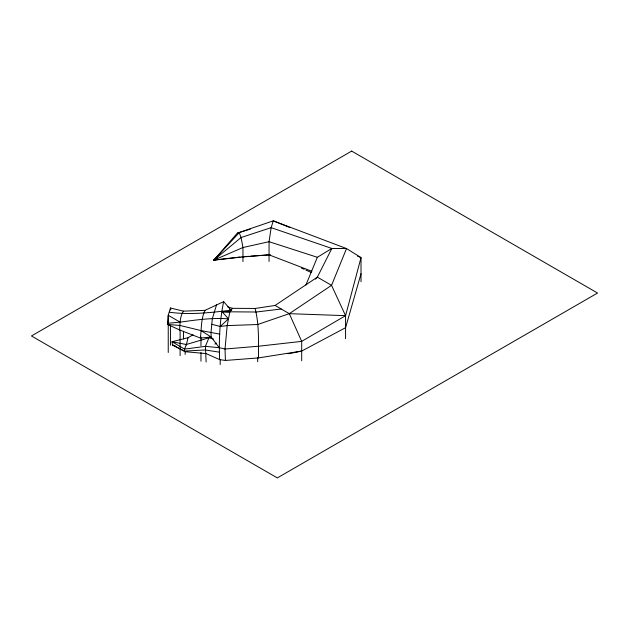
<?xml version="1.0" encoding="UTF-8"?>
<svg xmlns="http://www.w3.org/2000/svg" width="629" height="629" viewBox="0 0 629 629"><rect width="100%" height="100%" fill="white"/><g stroke="black" fill="none" stroke-linecap="round" stroke-linejoin="round"><path stroke-width="0.94" d="M168.234 322.315L168.234 315.278L170.451 308.013L183.471 311.151L205.015 310.356L223.665 301.637L231.134 310.215C210.746 312.613 189.809 315.098 169.343 312.204M170.451 309.924L170.451 308.013L170.797 309.727M185.162 354.386L185.162 351.705L184.462 351.084L172.448 344.983L172.047 341.751L188.063 337.702L193.103 334.762M186.326 344.999L188.063 337.702M175.224 345.84L172.448 344.983L185.162 351.705L206.131 353.592L219.639 359.607L225.418 360.448L258.543 357.917C258.417 341.476 259.242 324.415 255.099 308.454L232.447 308.328L227.784 306.889M219.639 359.607C218.845 340.179 219.639 320.664 223.665 301.637M311.874 271.296L269.055 254.847L242.951 256.931L213.844 260.131L237.337 233.131L273.277 220.842L346.524 248.557L361.022 257.599L345.573 315.664L301.692 341.366L258.716 346.209L225.025 349.016L219.269 347.711L211.187 337.034L200.384 338.064L179.54 329.918C180.153 323.628 179.76 316.521 183.471 311.151M200.384 338.064C201.547 328.849 200.895 318.848 205.015 310.356M179.54 329.918L167.652 324.485L168.234 315.278L180.106 322.15C196.106 319.933 212.319 317.574 228.492 318.856L220.189 326.498L211.784 324.25M232.447 308.328L229.813 312.11L227.179 325.594L225.025 349.016L225.418 360.448M361.022 273.709L345.573 327.693L301.692 351.061L289.309 353.632L287.374 353.537M167.762 322.528L168.234 321.002M216.549 304.876L212.295 318.817L210.99 332.631L211.187 337.034L200.965 330.563L179.823 325.429L167.652 324.485M210.314 336.515L208.914 337.828L186.326 344.495L184.58 349.119L184.462 351.084L205.211 349.952L219.403 352.169M305.906 285.008L317.338 257.292L331.837 248.455L346.524 248.557L331.546 285.338L289.309 313.667L257.67 324.525L227.179 325.594L220.189 326.498M315.341 279.158L317.346 277.137L331.837 248.455L271.146 227.659L241.088 237.51L213.844 260.131L235.254 257.568M216.974 257.78L213.844 260.131L215.653 259.549M255.099 308.454L275.093 305.458L317.346 277.137L331.546 285.338L345.573 315.664L345.573 338.709M214.906 344.142L216.525 343.175M237.337 233.131L250.326 229.129M258.543 357.917L301.692 351.061M281.218 308.996L256.388 312.015L222.116 311.756L228.492 318.856M237.196 257.332L240.121 256.986M167.534 323.298L180.106 322.15M242.063 256.797L248.848 256.31M250.79 256.168L270.454 254.745M222.116 311.756L229.813 312.11M275.093 305.458L289.309 313.667L345.573 315.664M242.189 256.907L242.951 256.931M219.269 347.711L205.416 346.351L184.58 349.119L172.047 341.751L186.326 344.495M219.859 334.148L200.965 330.563M213.388 338.952L208.914 337.828L205.416 346.351L206.131 361.974M317.338 257.292L269.055 241.693L242.951 247.519L213.844 260.131L239.201 232.675L241.088 237.51L242.951 247.519L242.951 261.64M289.796 227.509L273.277 220.842L271.146 227.659L269.055 241.693L269.055 261.428M357.414 256.074L361.022 257.599L361.022 281.761M301.495 268.127L304.169 269.306M305.953 270.1L311.316 272.467M229.561 309.224L231.134 310.215M289.309 313.667L301.692 341.366L301.692 360.779M257.67 357.303L257.67 361.706M220.189 359.89L220.189 364.608M200.965 337.128L200.965 345.793M200.965 352.531L200.965 361.195M183.471 331.271L183.471 338.882M180.106 329.942L180.106 355.629M170.451 325.759L170.451 345.227M168.234 323.29L168.234 352.492M351.674 151.086L31.45 335.965L277.326 477.914L597.55 293.035L351.674 151.086"/></g></svg>
